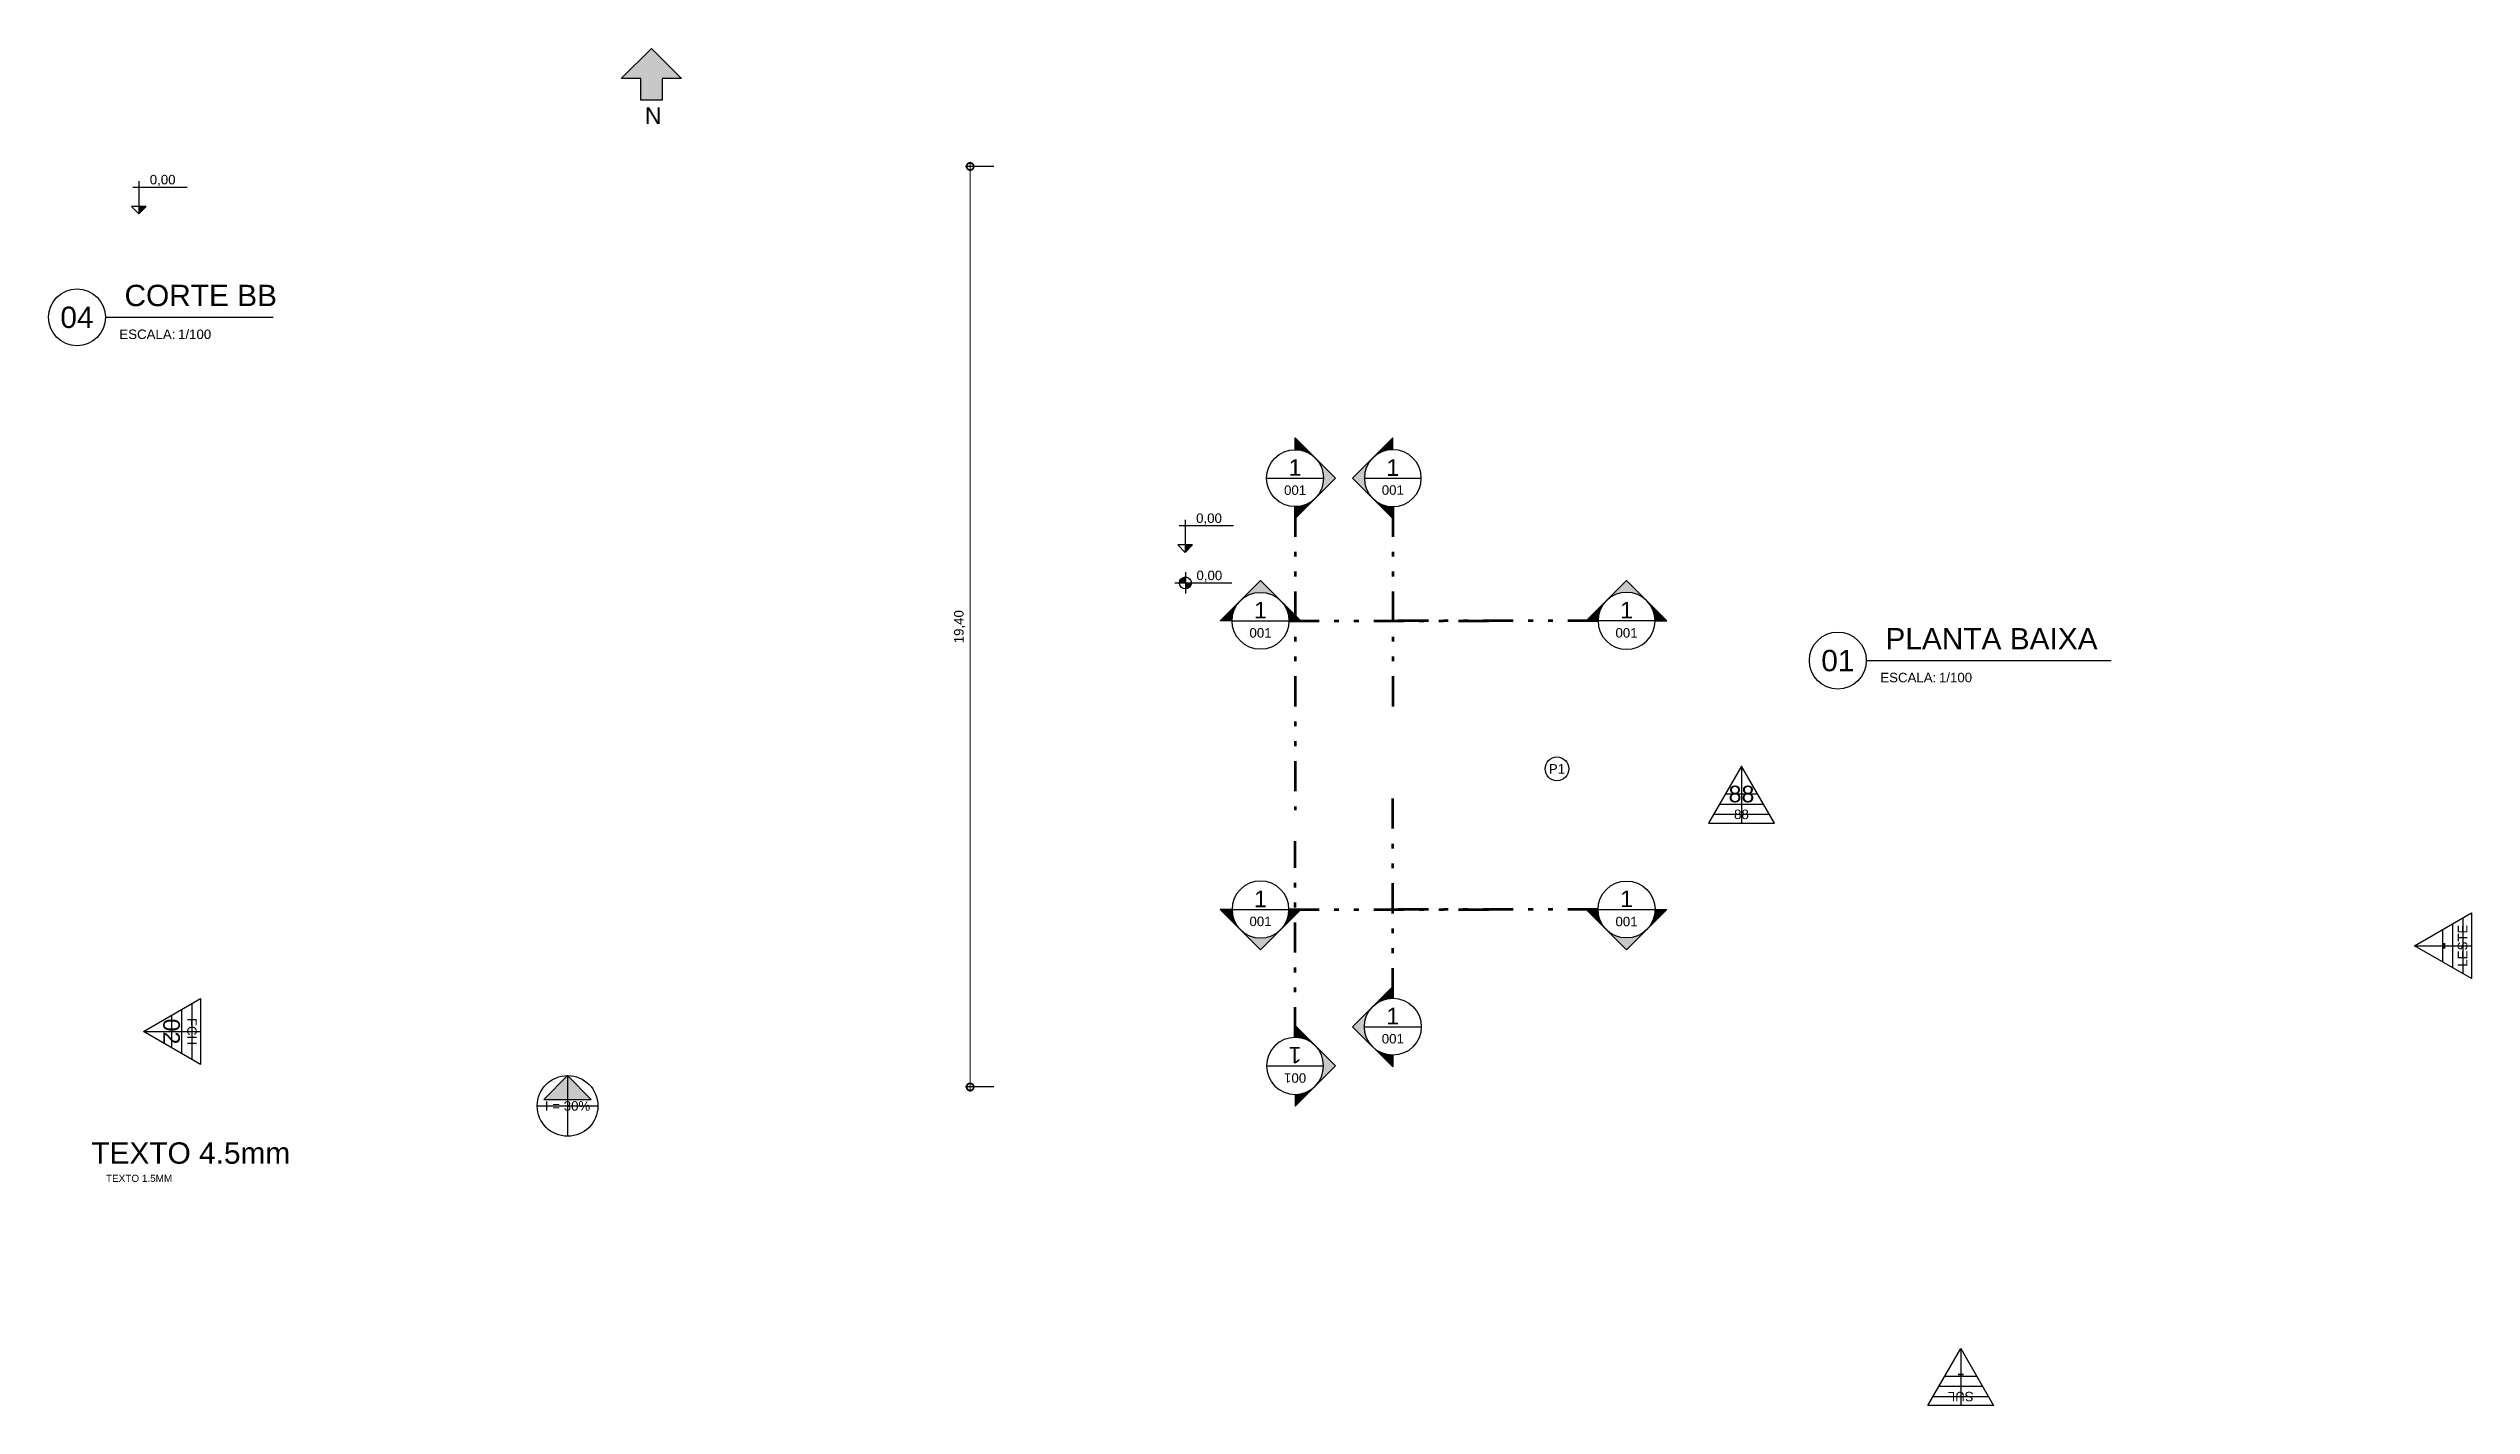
# Model space of a CAD drawing. Extents: x 47761 to 47812.1, y 23415.9 to 23444.5.
import ezdxf
from ezdxf.enums import TextEntityAlignment as Align

# ---------------------------------------------------------------- set-up
doc = ezdxf.new("R2010")
doc.units = 0
doc.header["$LTSCALE"] = 0.25
doc.header["$PDMODE"] = 96
doc.linetypes.add('DIVIDEX2', pattern=[63.5, 25.4, -12.7, 0, -12.7, 0, -12.7])
doc.layers.add('ARQ_CINZA 06', color=255, linetype='Continuous', lineweight=9)
doc.layers.add('SIMB_LCT', color=252, linetype='DIVIDEX2', lineweight=100)
doc.layers.add('ARQ_COTA_AZUL', color=5, linetype='Continuous', lineweight=20, true_color=0x0000ff)
for name, color, linetype in [('ARQ_TXT 01', 1, 'Continuous'), ('SIMB_01', 1, 'Continuous'), ('SIMB_02', 2, 'Continuous'), ('SIMB_PREENCHIMENTO', 253, 'Continuous'), ('SIMB_TXT', 1, 'Continuous')]:
    doc.layers.add(name, color=color, linetype=linetype)
doc.layers.add('SIMB_0', color=7, linetype='Continuous', true_color=0xfcc187, plot=False)
doc.styles.add('Annot_1.5mm', font='arial.ttf', dxfattribs={"height": 1.5})
doc.styles.add('Annot_2.0mm', font='arial.ttf', dxfattribs={"height": 2})
doc.styles.add('Annot_3.5mm', font='arial.ttf', dxfattribs={"height": 3.5})
doc.styles.add('Annot_4.5mm', font='arial.ttf', dxfattribs={"height": 4.5})
doc.styles.add('cota', font='arial.ttf')
doc.styles.add('SIMB', font='arial.ttf')
doc.dimstyles.new('Info 01 - annot', dxfattribs={"dimtxt": 2, "dimasz": 3, "dimexe": 1, "dimexo": 1, "dimgap": 1, "dimtad": 1, "dimzin": 4, "dimtxsty": 'cota', "dimblk": 'DOTSMALL', "dimcen": 2, "dimdle": 1, "dimclrd": 256, "dimclre": 256, "dimclrt": 1, "dimazin": 2, "dimtfac": 0.09, "dimtix": 1, "dimtmove": 2, "dimatfit": 2, "dimfxl": 5, "dimfxlon": 1, "dimtolj": 1, "dimtzin": 4, "dimlwd": -1, "dimarcsym": 1})

# ---------------------------------------------------------------- blocks, each defined once
blk = doc.blocks.new('*U81')
at = {"layer": 'SIMB_0'}
for p, q in [((0, 8), (0, -4)), ((-3.39, 2.13), (3.39, 2.13)), ((-5.86, -2.14), (5.86, -2.14))]:
    blk.add_line(p, q, dxfattribs=at)
at = {"layer": 'SIMB_02'}
blk.add_line((-4.62, 0), (4.62, 0), dxfattribs=at)
blk.add_lwpolyline([(6.93, -4), (0, 8), (-6.93, -4)], close=True, dxfattribs=at)
at = {"layer": 'SIMB_TXT', "style": 'SIMB'}
for tag, height, p in [('00', 3.5, (0, 2.12)), ('000', 2, (0, -2.17))]:
    blk.add_attdef(tag, text='', height=height, dxfattribs=at).set_placement(p, align=Align.MIDDLE_CENTER)
blk = doc.blocks.new('*U83')
at = {"layer": 'SIMB_0'}
for p, q in [((0, 8), (0, -4)), ((-3.39, 2.13), (3.39, 2.13)), ((-5.86, -2.14), (5.86, -2.14))]:
    blk.add_line(p, q, dxfattribs=at)
at = {"layer": 'SIMB_02'}
blk.add_line((-4.62, 0), (4.62, 0), dxfattribs=at)
blk.add_lwpolyline([(6.93, -4), (0, 8), (-6.93, -4)], close=True, dxfattribs=at)
at = {"layer": 'SIMB_TXT', "style": 'SIMB'}
for tag, height, p in [('00', 3.5, (0, 2.13)), ('000', 2, (0, -2.11))]:
    blk.add_attdef(tag, text='', height=height, rotation=180, dxfattribs=at).set_placement(p, align=Align.MIDDLE_CENTER)
blk = doc.blocks.new('*U87')
at = {"layer": 'ARQ_CINZA 06'}
blk.add_hatch(color=256, dxfattribs=at).paths.add_polyline_path([(0, 0), (-5, -5), (5, -5)])
at = {"layer": 'SIMB_0'}
for p, q in [((0, 0), (0, -12.78)), ((-6.39, -6.39), (6.39, -6.39))]:
    blk.add_line(p, q, dxfattribs=at)
blk.add_circle((0, -6.39), 6.39, dxfattribs=at)
at = {"layer": 'SIMB_01'}
blk.add_lwpolyline([(0, 0), (-5, -5), (5, -5), (0, 0)], dxfattribs=at)
at = {"layer": 'SIMB_01', "style": 'Annot_2.0mm'}
blk.add_attdef('INCLINACAO', text='', height=2, dxfattribs=at).set_placement((0, -6.39), align=Align.MIDDLE_CENTER)
blk = doc.blocks.new('*U26')
at = {"layer": 'SIMB_02'}
blk.add_line((6, 0), (41.33, 0), dxfattribs=at)
blk.add_circle((0, 0), 6, dxfattribs=at)
at = {"layer": 'SIMB_TXT', "style": 'SIMB'}
blk.add_text('ESCALA:', height=2, dxfattribs=at).set_placement((8.94, -4.58))
blk.add_attdef('TITULO_DO_DESENHO', text='', height=4.5, dxfattribs=at).set_placement((10.02, 1), align=Align.BOTTOM_LEFT)
blk.add_attdef('NUM', text='', height=4.5, dxfattribs=at).set_placement((0, 0), align=Align.MIDDLE_CENTER)
blk.add_attdef('ESCALA', (21.3, -4.58), '', height=2, dxfattribs=at)
blk = doc.blocks.new('*U55')
at = {"layer": 'SIMB_PREENCHIMENTO', "transparency": 33554587}
h = blk.add_hatch(color=256, dxfattribs=at)
h.dxf.hatch_style = 1
h.paths.add_polyline_path([(1.56, 1.56), (0, 1.56), (0, 0)])
at = {"layer": 'SIMB_01'}
for p, q in [((-1.25, 5.63), (10.18, 5.63)), ((0, 6.88), (0, 0))]:
    blk.add_line(p, q, dxfattribs=at)
blk.add_lwpolyline([(-1.56, 1.56), (0, 0), (1.56, 1.56), (-1.56, 1.56)], dxfattribs=at)
at = {"layer": 'SIMB_TXT', "style": 'SIMB'}
blk.add_attdef('00,00', (2.3, 6.2), '', height=2, dxfattribs=at)
blk = doc.blocks.new('norte')
at = {"layer": 'SIMB_PREENCHIMENTO'}
blk.add_hatch(color=256, dxfattribs=at).paths.add_polyline_path([(-6.36, -6.36), (-2.25, -6.36), (-2.25, -10.86), (2.25, -10.86), (2.25, -6.36), (6.36, -6.36), (0, 0)])
at = {"layer": 'SIMB_01'}
blk.add_lwpolyline([(-2.25, -6.36), (-6.36, -6.36), (0, 0), (6.36, -6.36), (2.25, -6.36), (2.25, -10.86), (-2.25, -10.86)], close=True, dxfattribs=at)
at = {"layer": 'SIMB_01', "insert": (-1.4, -12.39), "char_height": 3.5, "width": 3.7, "attachment_point": 1, "style": 'Annot_3.5mm'}
blk.add_mtext('N', dxfattribs=at)
blk = doc.blocks.new('*U65')
at = {"layer": 'SIMB_PREENCHIMENTO', "transparency": 33554587}
h = blk.add_hatch(color=256, dxfattribs=at)
h.dxf.hatch_style = 1
h.paths.add_polyline_path([(0, 1.25, 0.414214), (-1.25, 0), (0, 0)])
h.paths.add_polyline_path([(1.25, 0), (0, 0), (0, -1.25, 0.414214)])
at = {"layer": 'SIMB_01'}
for p, q in [((-2.25, 0), (9.81, 0)), ((0, 2.25), (0, -2.25))]:
    blk.add_line(p, q, dxfattribs=at)
blk.add_circle((0, 0), 1.25, dxfattribs=at)
at = {"layer": 'SIMB_TXT', "style": 'SIMB'}
blk.add_attdef('00,00', (2.32, 0.58), '', height=2, dxfattribs=at)
blk = doc.blocks.new('*U66')
at = {"layer": 'SIMB_PREENCHIMENTO', "transparency": 33554587}
h = blk.add_hatch(color=256, dxfattribs=at)
h.dxf.hatch_style = 1
h.paths.add_polyline_path([(0, 8.48), (-4.15, 4.33, -0.401827), (4.15, 4.33)])
h = blk.add_hatch(color=256, dxfattribs=at)
h.dxf.hatch_style = 1
h.paths.add_polyline_path([(-4.33, 4.15), (-8.48, 0), (-6, 0, -0.193399)])
h = blk.add_hatch(color=256, dxfattribs=at)
h.dxf.hatch_style = 1
h.paths.add_polyline_path([(4.33, 4.15, -0.193399), (6, 0), (8.48, 0)])
at = {"layer": 'SIMB_01'}
for p, q in [((-8.48, 0), (0, 8.48)), ((8.48, 0), (0, 8.48)), ((0, -6), (0, 6)), ((-6, 0), (-8.48, 0)), ((6, 0), (8.48, 0))]:
    blk.add_line(p, q, dxfattribs=at)
blk.add_circle((0, 0), 6, dxfattribs=at)
at = {"layer": 'SIMB_LCT'}
blk.add_line((6, 0), (69.96, 0), dxfattribs=at)
at = {"layer": 'SIMB_TXT', "style": 'SIMB'}
for tag, height, p in [('000', 3.5, (-2.25, 0)), ('999', 2, (2.53, 0))]:
    blk.add_attdef(tag, text='', height=height, rotation=90, dxfattribs=at).set_placement(p, align=Align.MIDDLE_CENTER)
blk = doc.blocks.new('*U64')
at = {"layer": 'SIMB_PREENCHIMENTO', "transparency": 33554587}
h = blk.add_hatch(color=256, dxfattribs=at)
h.dxf.hatch_style = 1
h.paths.add_polyline_path([(0, 8.48), (-4.15, 4.33, -0.401827), (4.15, 4.33)])
h = blk.add_hatch(color=256, dxfattribs=at)
h.dxf.hatch_style = 1
h.paths.add_polyline_path([(-4.33, 4.15), (-8.48, 0), (-6, 0, -0.193399)])
h = blk.add_hatch(color=256, dxfattribs=at)
h.dxf.hatch_style = 1
h.paths.add_polyline_path([(4.33, 4.15, -0.193399), (6, 0), (8.48, 0)])
at = {"layer": 'SIMB_01'}
for p, q in [((-8.48, 0), (0, 8.48)), ((8.48, 0), (0, 8.48)), ((0, 6), (0, -6)), ((-6, 0), (-8.48, 0)), ((6, 0), (8.48, 0))]:
    blk.add_line(p, q, dxfattribs=at)
blk.add_circle((0, 0), 6, dxfattribs=at)
at = {"layer": 'SIMB_LCT'}
blk.add_line((6, 0), (49.63, 0), dxfattribs=at)
at = {"layer": 'SIMB_TXT', "style": 'SIMB'}
for tag, height, p in [('000', 3.5, (-2.26, 0)), ('999', 2, (2.55, 0))]:
    blk.add_attdef(tag, text='', height=height, rotation=270, dxfattribs=at).set_placement(p, align=Align.MIDDLE_CENTER)
blk = doc.blocks.new('*U61')
at = {"layer": 'SIMB_PREENCHIMENTO', "transparency": 33554587}
h = blk.add_hatch(color=256, dxfattribs=at)
h.dxf.hatch_style = 1
h.paths.add_polyline_path([(0, 8.48), (-4.15, 4.33, -0.401827), (4.15, 4.33)])
h = blk.add_hatch(color=256, dxfattribs=at)
h.dxf.hatch_style = 1
h.paths.add_polyline_path([(-4.33, 4.15), (-8.48, 0), (-6, 0, -0.193399)])
h = blk.add_hatch(color=256, dxfattribs=at)
h.dxf.hatch_style = 1
h.paths.add_polyline_path([(4.33, 4.15, -0.193399), (6, 0), (8.48, 0)])
at = {"layer": 'SIMB_01'}
for p, q in [((-8.48, 0), (0, 8.48)), ((8.48, 0), (0, 8.48)), ((0, 6), (0, -6)), ((-6, 0), (-8.48, 0)), ((6, 0), (8.48, 0))]:
    blk.add_line(p, q, dxfattribs=at)
blk.add_circle((0, 0), 6, dxfattribs=at)
at = {"layer": 'SIMB_LCT'}
blk.add_line((6, 0), (49.63, 0), dxfattribs=at)
at = {"layer": 'SIMB_TXT', "style": 'SIMB'}
for tag, height, p in [('999', 2, (-2.53, 0)), ('000', 3.5, (2.25, 0))]:
    blk.add_attdef(tag, text='', height=height, rotation=270, dxfattribs=at).set_placement(p, align=Align.MIDDLE_CENTER)
blk = doc.blocks.new('*U62')
at = {"layer": 'SIMB_PREENCHIMENTO', "transparency": 33554587}
h = blk.add_hatch(color=256, dxfattribs=at)
h.dxf.hatch_style = 1
h.paths.add_polyline_path([(0, 8.48), (-4.15, 4.33, -0.401827), (4.15, 4.33)])
h = blk.add_hatch(color=256, dxfattribs=at)
h.dxf.hatch_style = 1
h.paths.add_polyline_path([(-4.33, 4.15), (-8.48, 0), (-6, 0, -0.193399)])
h = blk.add_hatch(color=256, dxfattribs=at)
h.dxf.hatch_style = 1
h.paths.add_polyline_path([(4.33, 4.15, -0.193399), (6, 0), (8.48, 0)])
at = {"layer": 'SIMB_01'}
for p, q in [((-8.48, 0), (0, 8.48)), ((8.48, 0), (0, 8.48)), ((-6, 0), (-8.48, 0)), ((-6, 0), (6, 0)), ((6, 0), (8.48, 0))]:
    blk.add_line(p, q, dxfattribs=at)
blk.add_circle((0, 0), 6, dxfattribs=at)
at = {"layer": 'SIMB_LCT'}
blk.add_line((6, 0), (49.63, 0), dxfattribs=at)
at = {"layer": 'SIMB_TXT', "style": 'SIMB'}
for tag, height, p in [('000', 3.5, (0, 2.25)), ('999', 2, (0, -2.53))]:
    blk.add_attdef(tag, text='', height=height, dxfattribs=at).set_placement(p, align=Align.MIDDLE_CENTER)
blk = doc.blocks.new('*U63')
at = {"layer": 'SIMB_PREENCHIMENTO', "transparency": 33554587}
h = blk.add_hatch(color=256, dxfattribs=at)
h.dxf.hatch_style = 1
h.paths.add_polyline_path([(0, 8.48), (-4.15, 4.33, -0.401827), (4.15, 4.33)])
h = blk.add_hatch(color=256, dxfattribs=at)
h.dxf.hatch_style = 1
h.paths.add_polyline_path([(-4.33, 4.15), (-8.48, 0), (-6, 0, -0.193399)])
h = blk.add_hatch(color=256, dxfattribs=at)
h.dxf.hatch_style = 1
h.paths.add_polyline_path([(4.33, 4.15, -0.193399), (6, 0), (8.48, 0)])
at = {"layer": 'SIMB_01'}
for p, q in [((-8.48, 0), (0, 8.48)), ((8.48, 0), (0, 8.48)), ((-6, 0), (-8.48, 0)), ((-6, 0), (6, 0)), ((6, 0), (8.48, 0))]:
    blk.add_line(p, q, dxfattribs=at)
blk.add_circle((0, 0), 6, dxfattribs=at)
at = {"layer": 'SIMB_LCT'}
blk.add_line((6, 0), (49.63, 0), dxfattribs=at)
at = {"layer": 'SIMB_TXT', "style": 'SIMB'}
for tag, height, p in [('000', 3.5, (0, 2.25)), ('999', 2, (0, -2.53))]:
    blk.add_attdef(tag, text='', height=height, dxfattribs=at).set_placement(p, align=Align.MIDDLE_CENTER)
blk = doc.blocks.new('*U58')
at = {"layer": 'SIMB_PREENCHIMENTO', "transparency": 33554587}
h = blk.add_hatch(color=256, dxfattribs=at)
h.dxf.hatch_style = 1
h.paths.add_polyline_path([(0, 8.48), (-4.15, 4.33, -0.401827), (4.15, 4.33)])
h = blk.add_hatch(color=256, dxfattribs=at)
h.dxf.hatch_style = 1
h.paths.add_polyline_path([(-4.33, 4.15), (-8.48, 0), (-6, 0, -0.193399)])
h = blk.add_hatch(color=256, dxfattribs=at)
h.dxf.hatch_style = 1
h.paths.add_polyline_path([(4.33, 4.15, -0.193399), (6, 0), (8.48, 0)])
at = {"layer": 'SIMB_01'}
for p, q in [((-8.48, 0), (0, 8.48)), ((8.48, 0), (0, 8.48)), ((-6, 0), (-8.48, 0)), ((-6, 0), (6, 0)), ((6, 0), (8.48, 0))]:
    blk.add_line(p, q, dxfattribs=at)
blk.add_circle((0, 0), 6, dxfattribs=at)
at = {"layer": 'SIMB_LCT'}
blk.add_line((6, 0), (49.63, 0), dxfattribs=at)
at = {"layer": 'SIMB_TXT', "style": 'SIMB'}
for tag, height, p in [('999', 2, (0, 2.55)), ('000', 3.5, (0, -2.26))]:
    blk.add_attdef(tag, text='', height=height, dxfattribs=at).set_placement(p, align=Align.MIDDLE_CENTER)
blk = doc.blocks.new('*U59')
at = {"layer": 'SIMB_PREENCHIMENTO', "transparency": 33554587}
h = blk.add_hatch(color=256, dxfattribs=at)
h.dxf.hatch_style = 1
h.paths.add_polyline_path([(0, 8.48), (-4.15, 4.33, -0.401827), (4.15, 4.33)])
h = blk.add_hatch(color=256, dxfattribs=at)
h.dxf.hatch_style = 1
h.paths.add_polyline_path([(-4.33, 4.15), (-8.48, 0), (-6, 0, -0.193399)])
h = blk.add_hatch(color=256, dxfattribs=at)
h.dxf.hatch_style = 1
h.paths.add_polyline_path([(4.33, 4.15, -0.193399), (6, 0), (8.48, 0)])
at = {"layer": 'SIMB_01'}
for p, q in [((-8.48, 0), (0, 8.48)), ((8.48, 0), (0, 8.48)), ((-6, 0), (-8.48, 0)), ((6, 0), (-6, 0)), ((6, 0), (8.48, 0))]:
    blk.add_line(p, q, dxfattribs=at)
blk.add_circle((0, 0), 6, dxfattribs=at)
at = {"layer": 'SIMB_LCT'}
blk.add_line((6, 0), (49.63, 0), dxfattribs=at)
at = {"layer": 'SIMB_TXT', "style": 'SIMB'}
for tag, height, p in [('999', 2, (0, 2.53)), ('000', 3.5, (0, -2.25))]:
    blk.add_attdef(tag, text='', height=height, rotation=180, dxfattribs=at).set_placement(p, align=Align.MIDDLE_CENTER)
blk = doc.blocks.new('*U60')
at = {"layer": 'SIMB_PREENCHIMENTO', "transparency": 33554587}
h = blk.add_hatch(color=256, dxfattribs=at)
h.dxf.hatch_style = 1
h.paths.add_polyline_path([(0, 8.48), (-4.15, 4.33, -0.401827), (4.15, 4.33)])
h = blk.add_hatch(color=256, dxfattribs=at)
h.dxf.hatch_style = 1
h.paths.add_polyline_path([(-4.33, 4.15), (-8.48, 0), (-6, 0, -0.193399)])
h = blk.add_hatch(color=256, dxfattribs=at)
h.dxf.hatch_style = 1
h.paths.add_polyline_path([(4.33, 4.15, -0.193399), (6, 0), (8.48, 0)])
at = {"layer": 'SIMB_01'}
for p, q in [((-8.48, 0), (0, 8.48)), ((8.48, 0), (0, 8.48)), ((0, -6), (0, 6)), ((-6, 0), (-8.48, 0)), ((6, 0), (8.48, 0))]:
    blk.add_line(p, q, dxfattribs=at)
blk.add_circle((0, 0), 6, dxfattribs=at)
at = {"layer": 'SIMB_LCT'}
blk.add_line((6, 0), (47.36, 0), dxfattribs=at)
at = {"layer": 'SIMB_TXT', "style": 'SIMB'}
for tag, height, p in [('999', 2, (-2.55, 0)), ('000', 3.5, (2.26, 0))]:
    blk.add_attdef(tag, text='', height=height, rotation=90, dxfattribs=at).set_placement(p, align=Align.MIDDLE_CENTER)
blk = doc.blocks.new('*U18')
at = {"layer": 'SIMB_02'}
blk.add_circle((0, 0), 2.5, dxfattribs=at)
at = {"layer": 'SIMB_TXT', "style": 'SIMB'}
blk.add_attdef('CDESQ', text='', height=2, dxfattribs=at).set_placement((0, 0), align=Align.MIDDLE_CENTER)
blk = doc.blocks.new('*U57')
at = {"layer": 'SIMB_02'}
blk.add_line((6, 0), (57.59, 0), dxfattribs=at)
blk.add_circle((0, 0), 6, dxfattribs=at)
at = {"layer": 'SIMB_TXT', "style": 'SIMB'}
blk.add_text('ESCALA:', height=2, dxfattribs=at).set_placement((8.94, -4.58))
blk.add_attdef('TITULO_DO_DESENHO', text='', height=4.5, dxfattribs=at).set_placement((10.02, 1), align=Align.BOTTOM_LEFT)
blk.add_attdef('NUM', text='', height=4.5, dxfattribs=at).set_placement((0, 0), align=Align.MIDDLE_CENTER)
blk.add_attdef('ESCALA', (21.3, -4.58), '', height=2, dxfattribs=at)
blk = doc.blocks.new('_DotSmall')
at = {"color": 0, "linetype": 'ByBlock', "const_width": 0.5}
blk.add_lwpolyline([(-0.0625, 0, 1), (0.0625, 0, 1)], format="xyb", close=True, dxfattribs=at)
blk = doc.blocks.new('*D67')
at = {"layer": 'ARQ_COTA_AZUL', "lineweight": -2, "transparency": 16777216}
for p, q in [((47780.962, 23441.977), (47780.362, 23441.977)), ((47780.962, 23422.581), (47780.362, 23422.581))]:
    blk.add_line(p, q, dxfattribs=at)
at = {"layer": 'ARQ_COTA_AZUL', "transparency": 16777216}
blk.add_line((47780.462, 23422.481), (47780.462, 23442.077), dxfattribs=at)
at = {"layer": 'Defpoints', "color": 0, "transparency": 16777216}
for p in [(47780.462, 23441.977), (47781.86, 23441.977), (47781.86, 23422.581)]:
    blk.add_point(p, dxfattribs=at)
at = {"layer": 'ARQ_COTA_AZUL', "transparency": 16777216, "xscale": 0.3, "yscale": 0.3, "zscale": 0.3}
for p, rotation in [((47780.462, 23441.977), 90), ((47780.462, 23422.581), 270)]:
    blk.add_blockref('_DotSmall', p, dxfattribs=dict(at, rotation=rotation))
at = {"layer": 'ARQ_COTA_AZUL', "color": 1, "transparency": 16777216, "insert": (47780.242, 23432.279), "char_height": 0.2, "attachment_point": 5, "rotation": 90, "style": 'cota'}
blk.add_mtext('\\A1;19,40', dxfattribs=at)

msp = doc.modelspace()

# ---------------------------------------------------------------- block references
at = {"xscale": 0.1, "yscale": 0.1, "zscale": 0.1}
msp.add_blockref('norte', (47773.747, 23444.463), dxfattribs=at)
for name, p, values in [('*U55', (47762.945, 23440.98), {'00,00': '0,00'}), ('*U26', (47761.641, 23438.799), {'TITULO_DO_DESENHO': 'CORTE BB', 'NUM': '04', 'ESCALA': '1/100'}), ('*U55', (47784.994, 23433.846), {'00,00': '0,00'}), ('*U65', (47784.999, 23433.202), {'00,00': '0,00'}), ('*U62', (47786.581, 23432.403), {'999': '001', '000': '1'}), ('*U57', (47798.747, 23431.566), {'TITULO_DO_DESENHO': 'PLANTA BAIXA', 'NUM': '01', 'ESCALA': '1/100'}), ('*U18', (47792.828, 23429.284), {'CDESQ': 'P1'}), ('*U81', (47796.716, 23428.542), {'00': '88', '000': '88'}), ('*U87', (47771.98, 23422.82), {'INCLINACAO': 'I = 30%'})]:
    msp.add_blockref(name, p, dxfattribs=at).add_auto_attribs(values)
for name, p, rotation in [('*U66', (47787.31, 23435.409), 270), ('*U61', (47789.369, 23423.85), 90.00000000000001), ('*U59', (47794.294, 23426.32), 180)]:
    msp.add_blockref(name, p, dxfattribs=dict(at, rotation=rotation)).add_auto_attribs({'999': '001', '000': '1'})
ref = msp.add_blockref('*U64', (47789.369, 23435.409), dxfattribs=dict(xscale=-0.1, yscale=0.1, zscale=0.1, rotation=90))
ref.add_attrib('999', '001', dxfattribs={"layer": 'SIMB_TXT', "height": 0.2, "style": 'SIMB'}).set_placement((47789.369, 23435.159), align=Align.MIDDLE_CENTER)
ref.add_attrib('000', '1', dxfattribs={"layer": 'SIMB_TXT', "height": 0.35, "style": 'SIMB'}).set_placement((47789.369, 23435.633), align=Align.MIDDLE_CENTER)
ref = msp.add_blockref('*U63', (47794.294, 23432.403), dxfattribs=dict(xscale=-0.1, yscale=0.1, zscale=0.1))
ref.add_attrib('999', '001', dxfattribs={"layer": 'SIMB_TXT', "height": 0.2, "style": 'SIMB'}).set_placement((47794.294, 23432.15), align=Align.MIDDLE_CENTER)
ref.add_attrib('000', '1', dxfattribs={"layer": 'SIMB_TXT', "height": 0.35, "style": 'SIMB'}).set_placement((47794.294, 23432.628), align=Align.MIDDLE_CENTER)
ref = msp.add_blockref('*U60', (47787.31, 23423.025), dxfattribs=dict(xscale=-0.1, yscale=0.1, zscale=0.1, rotation=270))
ref.add_attrib('999', '001', dxfattribs={"layer": 'SIMB_TXT', "height": 0.2, "rotation": 180, "style": 'SIMB'}).set_placement((47787.31, 23422.77), align=Align.MIDDLE_CENTER)
ref.add_attrib('000', '1', dxfattribs={"layer": 'SIMB_TXT', "height": 0.35, "rotation": 180, "style": 'SIMB'}).set_placement((47787.31, 23423.251), align=Align.MIDDLE_CENTER)
ref = msp.add_blockref('*U58', (47786.581, 23426.32), dxfattribs=dict(xscale=-0.1, yscale=0.1, zscale=0.1, rotation=180))
ref.add_attrib('999', '001', dxfattribs={"layer": 'SIMB_TXT', "height": 0.2, "style": 'SIMB'}).set_placement((47786.581, 23426.07), align=Align.MIDDLE_CENTER)
ref.add_attrib('000', '1', dxfattribs={"layer": 'SIMB_TXT', "height": 0.35, "style": 'SIMB'}).set_placement((47786.581, 23426.543), align=Align.MIDDLE_CENTER)
ref = msp.add_blockref('*U83', (47811.7, 23425.558), dxfattribs=dict(xscale=-0.1, yscale=0.1, zscale=0.1, rotation=89.99999999999993))
ref.add_attrib('00', '-', dxfattribs={"layer": 'SIMB_TXT', "height": 0.35, "rotation": 90, "style": 'SIMB'}).set_placement((47811.487, 23425.558), align=Align.MIDDLE_CENTER)
ref.add_attrib('000', 'LESTE', dxfattribs={"layer": 'SIMB_TXT', "height": 0.2, "rotation": 90, "style": 'SIMB'}).set_placement((47811.911, 23425.558), align=Align.MIDDLE_CENTER)
ref = msp.add_blockref('*U81', (47763.846, 23423.75), dxfattribs=dict(xscale=-0.1, yscale=0.1, zscale=0.1, rotation=89.99999999999993))
ref.add_attrib('00', '02', dxfattribs={"layer": 'SIMB_TXT', "height": 0.35, "rotation": 270, "style": 'SIMB'}).set_placement((47763.634, 23423.75), align=Align.MIDDLE_CENTER)
ref.add_attrib('000', 'FCH', dxfattribs={"layer": 'SIMB_TXT', "height": 0.2, "rotation": 270, "style": 'SIMB'}).set_placement((47764.064, 23423.75), align=Align.MIDDLE_CENTER)
ref = msp.add_blockref('*U83', (47801.337, 23416.269), dxfattribs=dict(xscale=-0.1, yscale=0.1, zscale=0.1, rotation=359.9999999999999))
ref.add_attrib('00', '-', dxfattribs={"layer": 'SIMB_TXT', "height": 0.35, "rotation": 180, "style": 'SIMB'}).set_placement((47801.337, 23416.482), align=Align.MIDDLE_CENTER)
ref.add_attrib('000', 'SUL', dxfattribs={"layer": 'SIMB_TXT', "height": 0.2, "rotation": 180, "style": 'SIMB'}).set_placement((47801.337, 23416.057), align=Align.MIDDLE_CENTER)

# ---------------------------------------------------------------- texts
at = {"layer": 'ARQ_TXT 01', "attachment_point": 1}
for s, insert, char_height, width, style in [('TEXTO 4.5mm', (47761.944, 23421.414), 0.45, 4.74149, 'Annot_4.5mm'), ('TEXTO 1.5MM', (47762.252, 23420.731), 0.15, 1.77789, 'Annot_1.5mm')]:
    msp.add_mtext(s, dxfattribs=dict(at, insert=insert, char_height=char_height, width=width, style=style))

# ---------------------------------------------------------------- dimensions: what is measured, and where the dimension line sits
at = {"layer": 'ARQ_COTA_AZUL'}
dim = msp.add_linear_dim(base=(47780.462, 23441.977), p1=(47781.86, 23422.581), p2=(47781.86, 23441.977), angle=90, dimstyle='Info 01 - annot', dxfattribs=at)
dim.commit()
dim.dimension.update_dxf_attribs({"geometry": '*D67', "text_midpoint": (47780.242, 23432.279)})

doc.saveas('drawing.dxf')
